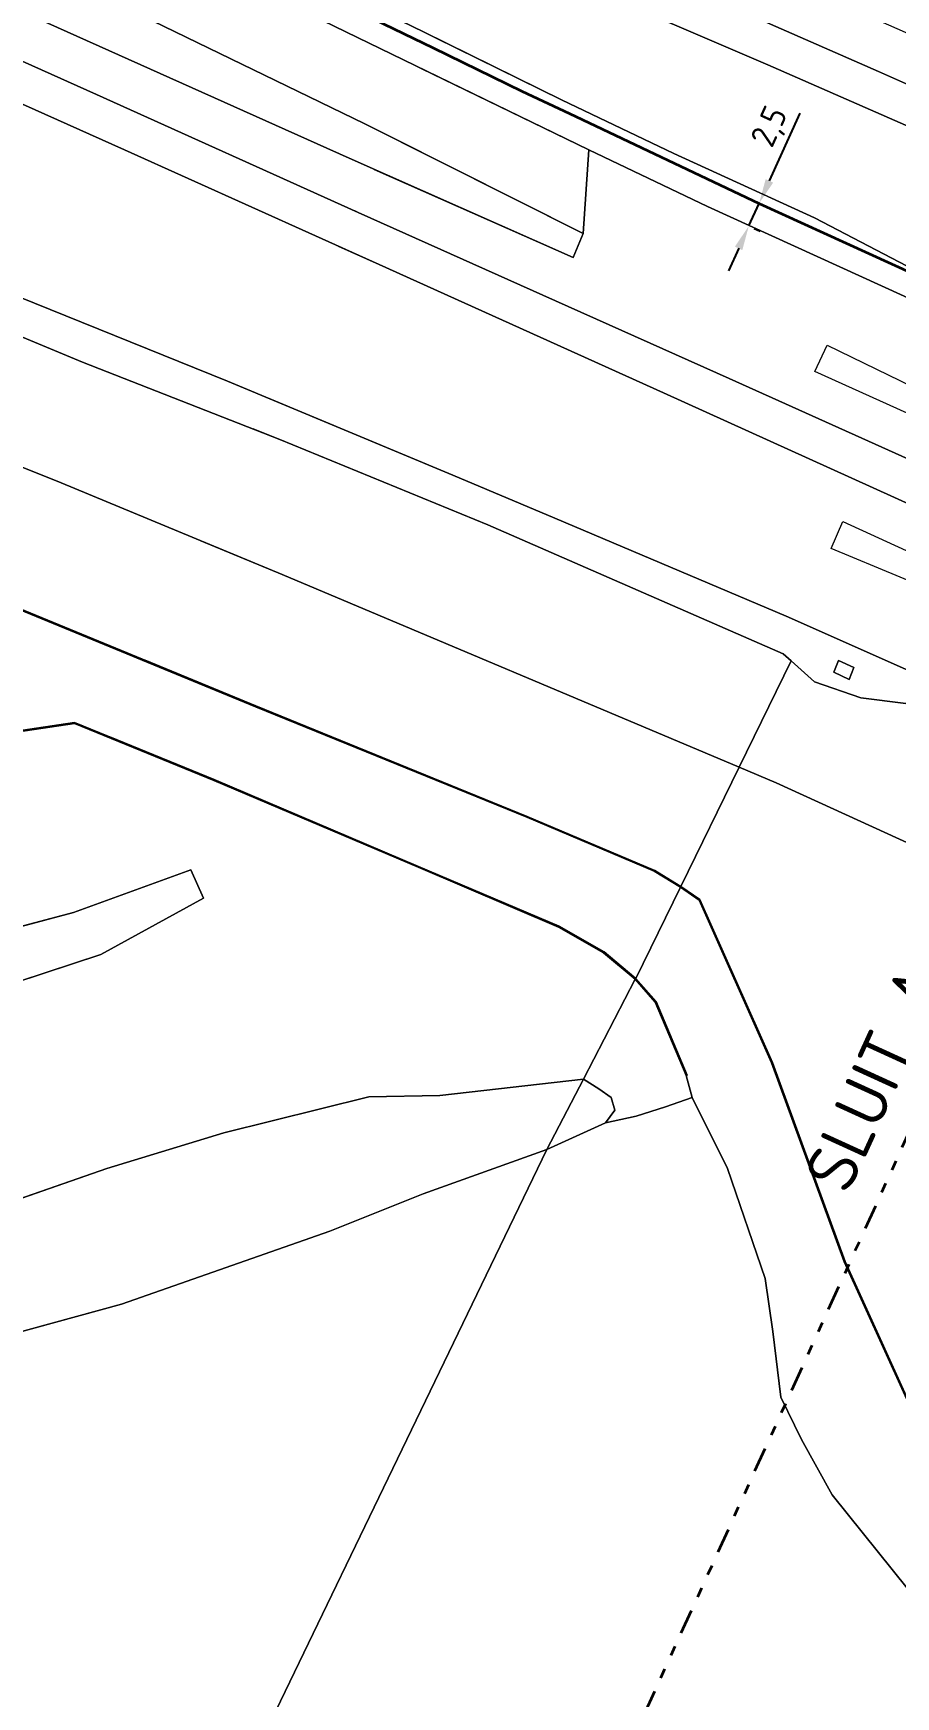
# Model space of a CAD drawing. Header units: metres. Extents: x 112942 to 118371, y 496117 to 499046.
# Drawn here: x 113506.1 to 113593.5, y 498366.9 to 498535.3 of the extents above; entities that cross this region are included whole.
import ezdxf
from ezdxf.enums import TextEntityAlignment as Align

# ---------------------------------------------------------------- set-up
doc = ezdxf.new("R2010")
doc.units = ezdxf.units.M
doc.linetypes.add('AL-TEKENBLADGRENS', pattern=[11.5, 2.5, -1.5, 1, -1.5, 1, -1.5, 2.5])
for name, color, linetype, lineweight in [('B-WE-OG-TOPOKAART-G', 7, 'Continuous', 18), ('N-WE-KL-DATA_GLASVEZEL-G', 90, 'KL-GLASVEZEL-N', 35), ('N-WE-KL-DATA_GLASVEZEL-M', 7, 'Continuous', 18), ('X-XX-AL-TEKENBLADGRENS-G', 7, 'AL-TEKENBLADGRENS', 35), ('X-XX-AL-TEKENBLADGRENS-T50', 130, 'Continuous', 50)]:
    doc.layers.add(name, color=color, linetype=linetype, lineweight=lineweight)
doc.styles.add('ISO', font='isocp.shx')
doc.styles.add('NLCS-ISO-T50', font='NLCS-ISO.ttf', dxfattribs={"height": 5})
doc.linetypes.add('KL-GLASVEZEL-N', pattern='A,4,-1,[101,NLCS.SHX,S=0.5,R=0,X=0,Y=0],-1,4,-1,["G",Standard,S=1,R=0,X=-0.25,Y=-0.5],-1.5', length=12.5)
doc.dimstyles.new('ISO', dxfattribs={"dimtxt": 2.5, "dimasz": 2.5, "dimexe": 1.25, "dimexo": 0.625, "dimtad": 1, "dimtxsty": 'ISO', "dimcen": 2.5, "dimadec": 0, "dimazin": 0, "dimtfac": 1, "dimtmove": 0, "dimatfit": 3, "dimfxl": 0, "dimarcsym": 0})

# ---------------------------------------------------------------- blocks, each defined once
blk = doc.blocks.new('*D43')
at = {"layer": 'Defpoints', "color": 0, "transparency": 16777216}
for p in [(113579.61, 498518.06), (113579.63, 498518.06), (113578.58, 498515.79)]:
    blk.add_point(p, dxfattribs=at)
at = {"layer": 'N-WE-KL-DATA_GLASVEZEL-M', "color": 0, "lineweight": -2, "transparency": 16777216}
for p, q in [((113580.67, 498520.33), (113583.79, 498527.19)), ((113578.59, 498515.78), (113579.63, 498518.06)), ((113580.18, 498517.8), (113580.77, 498517.54)), ((113579.14, 498515.53), (113579.73, 498515.26)), ((113577.56, 498513.51), (113576.52, 498511.23))]:
    blk.add_line(p, q, dxfattribs=at)
at = {"layer": 'N-WE-KL-DATA_GLASVEZEL-M', "color": 0, "transparency": 16777216}
for points in [[(113580.29, 498520.5), (113581.05, 498520.16), (113579.63, 498518.06)], [(113577.18, 498513.68), (113577.93, 498513.33), (113578.59, 498515.78)]]:
    blk.add_solid(points, dxfattribs=at)
at = {"layer": 'N-WE-KL-DATA_GLASVEZEL-M', "color": 0, "transparency": 16777216, "insert": (113580.87, 498525.75), "char_height": 2.5, "attachment_point": 5, "rotation": 65.4931, "style": 'ISO'}
blk.add_mtext('2,5', dxfattribs=at)

msp = doc.modelspace()

# ---------------------------------------------------------------- linework, layer by layer
at = {"layer": 'B-WE-OG-TOPOKAART-G'}
for points in [[(113390.727, 498639.575, 6.433), (113396.051, 498629.823, 6.553), (113402.409, 498619.798, 6.679), (113410.027, 498609.422, 6.733), (113421.353, 498596.347, 6.799), (113430.087, 498587.789, 6.831), (113441.366, 498578.21, 6.816), (113453.049, 498570.015, 6.863), (113466.232, 498562.32, 6.823), (113486.027, 498552.073, 6.873), (113508.033, 498541.502, 6.85), (113539.708, 498526.1, 6.834), (113561.814, 498514.994, 6.824), (113560.788, 498512.569, 6.872), (113538.114, 498522.62, 6.859), (113506.321, 498536.875, 6.86), (113483.984, 498546.972, 6.809), (113450.459, 498562.031, 6.821), (113407.192, 498581.486, 6.916), (113386.813, 498590.549, 7.018), (113364.243, 498600.941, 7.163)], [(113695.218, 498463.039, 6.608), (113681.896, 498469.017, 6.595), (113660.164, 498478.739, 6.6), (113638.129, 498488.749, 6.618), (113616.036, 498498.759, 6.59), (113594.329, 498508.658, 6.606), (113574.407, 498517.733, 6.592), (113562.4, 498523.488, 6.575), (113535.413, 498536.554, 6.625), (113516.045, 498546.041, 6.643), (113496.972, 498555.337, 6.619), (113483.601, 498561.898, 6.576), (113475.521, 498566.192, 6.49), (113468.399, 498570.259, 6.459), (113456.685, 498577.522, 6.387), (113447.612, 498583.593, 6.428), (113437.92, 498591.481, 6.42), (113430.908, 498597.979, 6.385), (113423.855, 498605.209, 6.363), (113418.577, 498611.326, 6.329), (113413.218, 498618.205, 6.29), (113408.891, 498624.27, 6.224), (113403.788, 498632.269, 6.148), (113399.306, 498640.251, 6.054)], [(113364.243, 498600.941, 7.163), (113386.813, 498590.549, 7.018), (113407.192, 498581.486, 6.916), (113450.459, 498562.031, 6.821), (113483.984, 498546.972, 6.809), (113506.321, 498536.875, 6.86), (113538.114, 498522.62, 6.859), (113560.788, 498512.569, 6.872)], [(113363.113, 498596.138, 7.292), (113385.681, 498586.013, 7.119), (113407.468, 498576.265, 7.024), (113433.327, 498564.645, 6.934), (113458.878, 498553.156, 6.891), (113484.342, 498541.72, 6.924), (113512.554, 498529.064, 6.944), (113539.049, 498517.139, 6.954), (113559.022, 498508.188, 6.96), (113576.603, 498500.35, 6.94), (113601.149, 498489.304, 6.945), (113628.123, 498477.21, 6.927), (113653.491, 498465.75, 6.938), (113676.824, 498455.132, 6.951), (113688.946, 498449.589, 6.938)], [(113688.946, 498449.589, 6.938), (113676.824, 498455.132, 6.951), (113653.491, 498465.75, 6.938), (113628.123, 498477.21, 6.927), (113601.149, 498489.304, 6.945), (113576.603, 498500.35, 6.94), (113559.022, 498508.188, 6.96), (113539.049, 498517.139, 6.954), (113512.554, 498529.064, 6.944), (113484.342, 498541.72, 6.924), (113458.878, 498553.156, 6.891), (113433.327, 498564.645, 6.934), (113407.468, 498576.265, 7.024), (113385.681, 498586.013, 7.119), (113363.113, 498596.138, 7.292)], [(113687.083, 498445.593, 7.002), (113682.846, 498447.5, 7.018), (113647.484, 498463.315, 7.018), (113623.825, 498473.953, 7.003), (113595.491, 498487.322, 7.041), (113569.942, 498498.891, 7.022), (113541.159, 498511.86, 7.006), (113515.37, 498523.489, 7.001), (113490.165, 498534.76, 7.016), (113464.322, 498546.345, 7.055), (113438.683, 498557.872, 7.086), (113409.575, 498570.933, 7.169), (113384.06, 498582.337, 7.247), (113363.665, 498591.563, 7.355)], [(113363.665, 498591.563, 7.355), (113384.06, 498582.337, 7.247), (113409.575, 498570.933, 7.169), (113438.683, 498557.872, 7.086), (113464.322, 498546.345, 7.055), (113490.165, 498534.76, 7.016), (113515.37, 498523.489, 7.001), (113541.159, 498511.86, 7.006), (113569.942, 498498.891, 7.022), (113595.491, 498487.322, 7.041), (113623.825, 498473.953, 7.003), (113647.484, 498463.315, 7.018), (113682.846, 498447.5, 7.018), (113687.083, 498445.593, 7.002)], [(113680.766, 498432.046, 6.619), (113674.909, 498434.659, 6.629), (113652.136, 498444.92, 6.622), (113628.935, 498455.426, 6.615), (113605.692, 498465.936, 6.643), (113582.381, 498476.284, 6.578), (113558.957, 498486.213, 6.581), (113548.61, 498490.54, 6.571), (113525.808, 498500.073, 6.547), (113502.919, 498509.311, 6.475), (113490.704, 498514.081, 6.396), (113475.551, 498519.226, 6.305), (113458.5, 498523.963, 6.216), (113466.537, 498534.285, 6.768), (113468.114, 498539.384, 6.937), (113448.143, 498548.573, 6.933), (113414.083, 498563.854, 7.012), (113379.494, 498579.347, 7.13), (113360.554, 498587.893, 7.221)], [(113500.296, 498571.818, 0.703), (113513.919, 498566.461, 0.218), (113531.05, 498559.826, -0.349), (113533.7, 498559.218, -0.368), (113536.877, 498559.262, -0.383), (113539.553, 498559.867, -0.423), (113542.028, 498560.499, -0.156), (113548.365, 498555.441, -0.097), (113555.818, 498548.959, 0.05), (113561.556, 498545.63, 0.157), (113567.569, 498542.302, 0.187), (113577.481, 498537.656, 0.183), (113591.717, 498531.405, 0.203), (113608.43, 498523.996, 0.281), (113606.758, 498520.58, 0.233), (113580.5, 498532.065, 0.21), (113561.209, 498540.386, 0.277), (113545.185, 498548.593, 0.237), (113535.681, 498554.906, -0.043), (113530.476, 498557.889, -0.16), (113513.255, 498564.831, 0.365), (113500.016, 498570.658, 0.752)], [(113530.476, 498557.889, -0.16), (113535.681, 498554.906, -0.043), (113545.185, 498548.593, 0.237), (113561.209, 498540.386, 0.277), (113580.5, 498532.065, 0.21), (113606.758, 498520.58, 0.233), (113600.822, 498508.448, 6.662), (113585.231, 498516.609, 6.027), (113570.999, 498523.097, 6.052), (113559.613, 498528.554, 6.024), (113545.723, 498535.389, 6.03), (113531.42, 498542.383, 6.037), (113516.784, 498550.375, 5.979), (113508.42, 498555.537, 5.832), (113504.993, 498557.511, 5.778)], [(113504.993, 498557.511, 5.778), (113508.42, 498555.537, 5.832), (113516.784, 498550.375, 5.979), (113531.42, 498542.383, 6.037), (113545.723, 498535.389, 6.03), (113559.613, 498528.554, 6.024), (113570.999, 498523.097, 6.052), (113585.231, 498516.609, 6.027), (113600.822, 498508.448, 6.662), (113601.159, 498508.292, 6.672), (113602.084, 498508.507, 6.636), (113602.683, 498508.488, 6.612), (113605.653, 498507.106, 6.603), (113606.49, 498506.182, 6.624), (113621.648, 498499.594, 6.444), (113640.825, 498491.516, 6.448), (113657.894, 498483.977, 6.253), (113676.365, 498476.296, 6.181), (113681.815, 498474.03, 6.16), (113697.32, 498467.547, 6.141)], [(113496.972, 498555.337, 6.619), (113516.045, 498546.041, 6.643), (113535.413, 498536.554, 6.625), (113562.4, 498523.488, 6.575), (113561.814, 498514.994, 6.824), (113539.708, 498526.1, 6.834), (113508.033, 498541.502, 6.85), (113486.027, 498552.073, 6.873)], [(113556.113, 498554.662, -0.06), (113561.02, 498551.352, -0.027), (113569.995, 498546.47, 0.047), (113583.37, 498540.288, 0.02), (113597.256, 498534.154, 0.057), (113610.532, 498528.294, 0.126), (113608.43, 498523.996, 0.281), (113591.717, 498531.405, 0.203), (113577.481, 498537.656, 0.183), (113567.569, 498542.302, 0.187), (113561.556, 498545.63, 0.157), (113555.818, 498548.959, 0.05), (113554.136, 498550.422, 0.017)], [(113554.136, 498550.422, 0.017), (113555.818, 498548.959, 0.05), (113561.556, 498545.63, 0.157), (113567.569, 498542.302, 0.187), (113577.481, 498537.656, 0.183), (113591.717, 498531.405, 0.203), (113608.43, 498523.996, 0.281), (113606.758, 498520.58, 0.233), (113580.5, 498532.065, 0.21), (113561.209, 498540.386, 0.277), (113551.722, 498545.245, 0.253)], [(113551.722, 498545.245, 0.253), (113561.209, 498540.386, 0.277), (113580.5, 498532.065, 0.21), (113606.758, 498520.58, 0.233), (113600.822, 498508.448, 6.662), (113585.231, 498516.609, 6.027), (113570.999, 498523.097, 6.052), (113559.613, 498528.554, 6.024), (113546.864, 498534.828, 6.03)], [(113583.37, 498540.288, 0.02), (113597.256, 498534.154, 0.057), (113610.532, 498528.294, 0.126), (113608.43, 498523.996, 0.281), (113591.717, 498531.405, 0.203), (113577.481, 498537.656, 0.183)], [(113546.864, 498534.828, 6.03), (113559.613, 498528.554, 6.024), (113570.999, 498523.097, 6.052), (113585.231, 498516.609, 6.027), (113600.822, 498508.448, 6.662)], [(113545.412, 498531.713, 6.606), (113562.4, 498523.488, 6.575), (113561.814, 498514.994, 6.824), (113542.208, 498524.844, 6.833)], [(113594.329, 498508.658, 6.606), (113574.407, 498517.733, 6.592), (113562.4, 498523.488, 6.575), (113545.412, 498531.713, 6.606)], [(113439.674, 498527.521, 6.099), (113458.5, 498523.963, 6.216), (113475.551, 498519.226, 6.305), (113490.704, 498514.081, 6.396), (113502.919, 498509.311, 6.475), (113525.808, 498500.073, 6.547), (113548.61, 498490.54, 6.571), (113558.957, 498486.213, 6.581), (113582.381, 498476.284, 6.578), (113605.692, 498465.936, 6.643), (113628.935, 498455.426, 6.615), (113652.136, 498444.92, 6.622), (113674.909, 498434.659, 6.629), (113680.766, 498432.046, 6.619)], [(113365.119, 498519.979, 5.007), (113374.645, 498521.855, 5.103), (113384.659, 498523.593, 5.22), (113395.93, 498525.184, 5.34), (113405.766, 498526.079, 5.45), (113415.525, 498526.225, 5.547), (113425.896, 498525.782, 5.663), (113437.098, 498524.55, 5.8), (113446.351, 498522.968, 5.863), (113455.432, 498521.047, 5.91), (113467.354, 498518.154, 6.063), (113475.468, 498515.743, 6.08), (113483.98, 498512.812, 6.127), (113494.706, 498508.8, 6.173), (113511.132, 498501.99, 6.193), (113531.104, 498494.174, 6.243), (113552.162, 498485.513, 6.287), (113582.064, 498472.47, 6.373), (113582.869, 498471.755, 6.377), (113577.602, 498460.99, 0.247)], [(113542.208, 498524.844, 6.833), (113561.814, 498514.994, 6.824), (113560.788, 498512.569, 6.872), (113540.648, 498521.497, 6.86)], [(113560.788, 498512.569, 6.872), (113561.814, 498514.994, 6.824), (113562.4, 498523.488, 6.575), (113574.407, 498517.733, 6.592), (113594.329, 498508.658, 6.606), (113616.036, 498498.759, 6.59), (113638.129, 498488.749, 6.618), (113660.164, 498478.739, 6.6), (113681.896, 498469.017, 6.595), (113695.218, 498463.039, 6.608)], [(113560.788, 498512.569, 6.872), (113561.814, 498514.994, 6.824), (113562.4, 498523.488, 6.575), (113574.407, 498517.733, 6.592), (113594.329, 498508.658, 6.606)], [(113540.648, 498521.497, 6.86), (113560.788, 498512.569, 6.872)], [(113538.691, 498517.3, 6.954), (113539.049, 498517.139, 6.954), (113559.022, 498508.188, 6.96), (113576.603, 498500.35, 6.94), (113601.149, 498489.304, 6.945), (113628.123, 498477.21, 6.927), (113653.491, 498465.75, 6.938), (113676.824, 498455.132, 6.951), (113699.85, 498444.604, 6.926), (113721.694, 498434.548, 6.897), (113749.122, 498421.955, 6.869), (113757.652, 498417.439, 6.902), (113758.791, 498413.424, 6.845), (113757.254, 498413.984, 6.864), (113749.473, 498417.477, 6.891), (113736.087, 498423.628, 6.935), (113721.29, 498430.258, 6.971), (113706.575, 498436.873, 6.997)], [(113601.149, 498489.304, 6.945), (113576.603, 498500.35, 6.94), (113559.022, 498508.188, 6.96), (113539.049, 498517.139, 6.954), (113538.691, 498517.3, 6.954)], [(113359.421, 498507.529, -0.05), (113375.048, 498511.322, -0.057), (113389.462, 498513.697, -0.043), (113401.069, 498514.872, 0.027), (113415.404, 498514.998, -0.03), (113427.398, 498514.31, -0.013), (113437.251, 498512.637, 0.05), (113447.236, 498510.52, 0.23), (113459.428, 498507.535, 0.22), (113472.865, 498503.537, 0.2), (113492.341, 498496.436, 0.113), (113508.949, 498489.783, 0.08), (113531.341, 498480.48, 0.167), (113577.602, 498460.99, 0.247), (113571.719, 498448.934, -0.602)], [(113577.602, 498460.99, 0.247), (113531.341, 498480.48, 0.167), (113508.949, 498489.783, 0.08), (113492.341, 498496.436, 0.113), (113472.865, 498503.537, 0.2), (113459.428, 498507.535, 0.22), (113447.236, 498510.52, 0.23), (113437.251, 498512.637, 0.05), (113427.398, 498514.31, -0.013), (113415.404, 498514.998, -0.03), (113401.069, 498514.872, 0.027), (113389.462, 498513.697, -0.043), (113375.048, 498511.322, -0.057), (113359.421, 498507.529, -0.05)], [(113706.575, 498436.873, 6.997), (113690.668, 498443.979, 6.988), (113682.846, 498447.5, 7.018), (113647.484, 498463.315, 7.018), (113623.825, 498473.953, 7.003), (113595.491, 498487.322, 7.041), (113569.942, 498498.891, 7.022), (113541.159, 498511.86, 7.006), (113537.024, 498513.725, 7.005)], [(113537.024, 498513.725, 7.005), (113541.159, 498511.86, 7.006), (113569.942, 498498.891, 7.022), (113595.491, 498487.322, 7.041)], [(113679.089, 498428.451, 6.273), (113677.223, 498429.309, 6.27), (113664.422, 498435.5, 6.317), (113650.007, 498442.171, 6.257), (113635.977, 498448.578, 6.273), (113616.357, 498457.565, 6.3), (113594.48, 498467.449, 6.37), (113589.938, 498468.011, 6.44), (113585.243, 498469.644, 6.39), (113582.869, 498471.755, 6.377), (113582.064, 498472.47, 6.373), (113552.162, 498485.513, 6.287), (113531.104, 498494.174, 6.243), (113511.132, 498501.99, 6.193), (113494.706, 498508.8, 6.173)], [(113585.286, 498501.032, 6.845), (113586.511, 498503.707, 6.819), (113606.293, 498494.108, 6.81), (113625.194, 498484.906, 6.832), (113650.391, 498472.746, 6.841), (113679.378, 498458.637, 6.884), (113634.495, 498478.83, 6.864), (113585.286, 498501.032, 6.845)], [(113585.286, 498501.032, 6.845), (113586.511, 498503.707, 6.819), (113606.293, 498494.108, 6.81), (113625.194, 498484.906, 6.832), (113650.391, 498472.746, 6.841), (113679.378, 498458.637, 6.884), (113634.495, 498478.83, 6.864), (113585.286, 498501.032, 6.845)], [(113571.719, 498448.934, -0.602), (113569.055, 498450.555, -0.853), (113556.139, 498456.017, -0.87), (113528.677, 498467.196, -0.877), (113503.593, 498477.534, -0.86), (113489.778, 498483.24, -0.837), (113482.248, 498486.254, -0.797), (113475.026, 498488.59, -0.723), (113464.918, 498491.888, -0.693), (113455.115, 498494.901, -0.657), (113443.476, 498497.942, -0.7), (113432.524, 498500.099, -0.687), (113427.534, 498500.918, -0.687), (113422.714, 498501.396, -0.733), (113412.493, 498501.363, -0.793), (113393.556, 498499.693, -0.78), (113380.391, 498497.901, -0.817), (113369.262, 498495.603, -0.833)], [(113369.262, 498495.603, -0.833), (113380.391, 498497.901, -0.817), (113393.556, 498499.693, -0.78), (113412.493, 498501.363, -0.793), (113422.714, 498501.396, -0.733), (113427.534, 498500.918, -0.687), (113432.524, 498500.099, -0.687), (113443.476, 498497.942, -0.7), (113455.115, 498494.901, -0.657), (113464.918, 498491.888, -0.693), (113475.026, 498488.59, -0.723), (113482.248, 498486.254, -0.797), (113489.778, 498483.24, -0.837), (113503.593, 498477.534, -0.86), (113528.677, 498467.196, -0.877), (113556.139, 498456.017, -0.87), (113569.055, 498450.555, -0.853), (113571.719, 498448.934, -0.602), (113571.662, 498448.852, -1.047)], [(113571.662, 498448.852, -1.047), (113569.009, 498450.466, -1.018), (113556.101, 498455.925, -1.018), (113528.639, 498467.103, -1.018), (113503.555, 498477.442, -1.018), (113489.74, 498483.147, -1.018), (113482.214, 498486.16, -1.018), (113474.995, 498488.495, -1.018), (113464.888, 498491.793, -1.018), (113455.088, 498494.805, -1.018), (113443.454, 498497.844, -1.018), (113432.506, 498500.001, -1.018), (113427.521, 498500.819, -1.018), (113422.709, 498501.296, -1.018), (113412.498, 498501.263, -1.018), (113393.567, 498499.594, -1.018), (113380.408, 498497.802, -1.018), (113369.283, 498495.505, -1.018)], [(113369.283, 498495.505, -1.018), (113380.408, 498497.802, -1.018), (113393.567, 498499.594, -1.018), (113412.498, 498501.263, -1.018), (113422.709, 498501.296, -1.018), (113427.521, 498500.819, -1.018), (113432.506, 498500.001, -1.018), (113443.454, 498497.844, -1.018), (113455.088, 498494.805, -1.018), (113464.888, 498491.793, -1.018), (113474.995, 498488.495, -1.018), (113482.214, 498486.16, -1.018), (113489.74, 498483.147, -1.018), (113503.555, 498477.442, -1.018), (113528.639, 498467.103, -1.018), (113556.101, 498455.925, -1.018), (113569.009, 498450.466, -1.018), (113571.662, 498448.852, -1.047), (113567.138, 498439.605, -1.047)], [(113529.866, 498498.376, 6.551), (113548.61, 498490.54, 6.571), (113558.957, 498486.213, 6.581), (113582.381, 498476.284, 6.578), (113605.692, 498465.936, 6.643)], [(113605.692, 498465.936, 6.643), (113582.381, 498476.284, 6.578), (113558.957, 498486.213, 6.581), (113548.61, 498490.54, 6.571), (113529.866, 498498.376, 6.551)], [(113594.48, 498467.449, 6.37), (113589.938, 498468.011, 6.44), (113585.243, 498469.644, 6.39), (113582.869, 498471.755, 6.377), (113582.064, 498472.47, 6.373), (113552.162, 498485.513, 6.287), (113531.104, 498494.174, 6.243), (113528.4, 498495.232, 6.236)], [(113528.4, 498495.232, 6.236), (113531.104, 498494.174, 6.243), (113552.162, 498485.513, 6.287), (113582.064, 498472.47, 6.373), (113582.869, 498471.755, 6.377), (113577.602, 498460.99, 0.247)], [(113361.811, 498485.208, -1.018), (113375.002, 498488.559, -1.018), (113389.469, 498491.648, -1.018), (113398.347, 498492.935, -1.018), (113408.73, 498493.706, -1.018), (113418.493, 498493.606, -1.018), (113428.683, 498492.776, -1.018), (113437.517, 498491.351, -1.018), (113445.094, 498489.547, -1.018), (113455.706, 498486.542, -1.018), (113465.293, 498483.193, -1.018), (113476.39, 498479.162, -1.018), (113488.974, 498474.394, -1.018), (113497.18, 498471.147, -1.018), (113498.108, 498467.333, -1.018), (113501.9, 498464.268, -1.018), (113510.32, 498465.525, -1.018), (113524.456, 498459.752, -1.018), (113545.147, 498450.957, -1.018), (113559.37, 498444.894, -1.018), (113563.941, 498442.3, -1.018), (113567.138, 498439.605, -1.047), (113567.063, 498439.539, -0.801)], [(113567.138, 498439.605, -1.047), (113563.941, 498442.3, -1.018), (113559.37, 498444.894, -1.018), (113545.147, 498450.957, -1.018), (113524.456, 498459.752, -1.018), (113510.32, 498465.525, -1.018), (113501.9, 498464.268, -1.018), (113498.108, 498467.333, -1.018), (113497.18, 498471.147, -1.018), (113488.974, 498474.394, -1.018), (113476.39, 498479.162, -1.018), (113465.293, 498483.193, -1.018), (113455.706, 498486.542, -1.018), (113445.094, 498489.547, -1.018), (113437.517, 498491.351, -1.018), (113428.683, 498492.776, -1.018), (113418.493, 498493.606, -1.018), (113408.73, 498493.706, -1.018), (113398.347, 498492.935, -1.018), (113389.469, 498491.648, -1.018), (113375.002, 498488.559, -1.018), (113361.811, 498485.208, -1.018)], [(113361.837, 498485.112, -0.783), (113375.025, 498488.462, -0.787), (113389.487, 498491.55, -0.823), (113398.358, 498492.836, -0.843), (113408.733, 498493.606, -0.827), (113418.488, 498493.506, -0.823), (113428.671, 498492.677, -0.823), (113437.497, 498491.253, -0.82), (113445.069, 498489.45, -0.81), (113455.676, 498486.447, -0.79), (113465.259, 498483.099, -0.783), (113476.355, 498479.068, -0.78), (113488.938, 498474.301, -0.76), (113497.095, 498471.073, -0.78), (113498.019, 498467.276, -0.79), (113501.871, 498464.163, -0.848), (113510.308, 498465.422, -0.843), (113524.418, 498459.66, -0.78), (113545.108, 498450.865, -0.837), (113559.326, 498444.804, -0.863), (113563.884, 498442.218, -0.853), (113567.063, 498439.539, -0.801), (113561.85, 498429.405, -0.969)], [(113567.063, 498439.539, -0.801), (113563.884, 498442.218, -0.853), (113559.326, 498444.804, -0.863), (113545.108, 498450.865, -0.837), (113524.418, 498459.66, -0.78), (113510.308, 498465.422, -0.843), (113501.871, 498464.163, -0.848), (113498.019, 498467.276, -0.79), (113497.095, 498471.073, -0.78), (113488.938, 498474.301, -0.76), (113476.355, 498479.068, -0.78), (113465.259, 498483.099, -0.783), (113455.676, 498486.447, -0.79), (113445.069, 498489.45, -0.81), (113437.497, 498491.253, -0.82), (113428.671, 498492.677, -0.823), (113418.488, 498493.506, -0.823), (113408.733, 498493.606, -0.827), (113398.358, 498492.836, -0.843), (113389.487, 498491.55, -0.823), (113375.025, 498488.462, -0.787), (113361.837, 498485.112, -0.783)], [(113657.268, 498453.364, 6.876), (113644.122, 498459.02, 6.866), (113629.958, 498465.046, 6.876), (113615.794, 498471.065, 6.862), (113600.906, 498477.309, 6.848), (113586.938, 498483.142, 6.825), (113588.097, 498485.862, 6.894), (113606.147, 498477.585, 6.908), (113626.319, 498468.117, 6.903), (113645.634, 498459.068, 6.9), (113657.344, 498453.563, 6.879), (113657.268, 498453.364, 6.876)], [(113657.268, 498453.364, 6.876), (113644.122, 498459.02, 6.866), (113629.958, 498465.046, 6.876), (113615.794, 498471.065, 6.862), (113600.906, 498477.309, 6.848), (113586.938, 498483.142, 6.825), (113588.097, 498485.862, 6.894), (113606.147, 498477.585, 6.908), (113626.319, 498468.117, 6.903), (113645.634, 498459.068, 6.9), (113657.344, 498453.563, 6.879), (113657.268, 498453.364, 6.876)], [(113523.115, 498483.898, 0.135), (113531.341, 498480.48, 0.167), (113577.602, 498460.99, 0.247), (113571.719, 498448.934, -0.602)], [(113577.602, 498460.99, 0.247), (113531.341, 498480.48, 0.167), (113523.115, 498483.898, 0.135)], [(113571.662, 498448.852, -1.047), (113569.009, 498450.466, -1.018), (113556.101, 498455.925, -1.018), (113528.639, 498467.103, -1.018), (113517.437, 498471.72, -1.018)], [(113517.437, 498471.72, -1.018), (113528.639, 498467.103, -1.018), (113556.101, 498455.925, -1.018), (113569.009, 498450.466, -1.018), (113571.662, 498448.852, -1.047), (113567.138, 498439.605, -1.047)], [(113571.719, 498448.934, -0.602), (113569.055, 498450.555, -0.853), (113556.139, 498456.017, -0.87), (113528.677, 498467.196, -0.877), (113517.479, 498471.811, -0.869)], [(113517.479, 498471.811, -0.869), (113528.677, 498467.196, -0.877), (113556.139, 498456.017, -0.87), (113569.055, 498450.555, -0.853), (113571.719, 498448.934, -0.602), (113571.662, 498448.852, -1.047)], [(113577.602, 498460.99, 0.247), (113582.869, 498471.755, 6.377), (113585.243, 498469.644, 6.39), (113589.938, 498468.011, 6.44), (113594.48, 498467.449, 6.37), (113616.357, 498457.565, 6.3), (113635.977, 498448.578, 6.273), (113650.007, 498442.171, 6.257), (113664.422, 498435.5, 6.317), (113677.223, 498429.309, 6.27), (113679.089, 498428.451, 6.273)], [(113577.602, 498460.99, 0.247), (113582.869, 498471.755, 6.377), (113585.243, 498469.644, 6.39), (113589.938, 498468.011, 6.44), (113594.48, 498467.449, 6.37)], [(113587.209, 498470.606, 6.56), (113588.749, 498469.853, 6.581), (113589.219, 498471.087, 6.584), (113587.679, 498471.803, 6.575), (113587.209, 498470.606, 6.56)], [(113588.749, 498469.853, 6.581), (113587.209, 498470.606, 6.56), (113587.679, 498471.803, 6.575), (113589.219, 498471.087, 6.584), (113588.749, 498469.853, 6.581)], [(113587.209, 498470.606, 6.56), (113588.749, 498469.853, 6.581), (113589.219, 498471.087, 6.584), (113587.679, 498471.803, 6.575), (113587.209, 498470.606, 6.56)], [(113588.749, 498469.853, 6.581), (113587.209, 498470.606, 6.56), (113587.679, 498471.803, 6.575), (113589.219, 498471.087, 6.584), (113588.749, 498469.853, 6.581)], [(113513.829, 498463.984, -0.827), (113524.418, 498459.66, -0.78), (113545.108, 498450.865, -0.837), (113559.326, 498444.804, -0.863), (113563.884, 498442.218, -0.853), (113567.063, 498439.539, -0.801), (113561.85, 498429.405, -0.969)], [(113567.063, 498439.539, -0.801), (113563.884, 498442.218, -0.853), (113559.326, 498444.804, -0.863), (113545.108, 498450.865, -0.837), (113524.418, 498459.66, -0.78), (113513.829, 498463.984, -0.827)], [(113513.871, 498464.075, -1.018), (113524.456, 498459.752, -1.018), (113545.147, 498450.957, -1.018), (113559.37, 498444.894, -1.018), (113563.941, 498442.3, -1.018), (113567.138, 498439.605, -1.047), (113567.063, 498439.539, -0.801)], [(113567.138, 498439.605, -1.047), (113563.941, 498442.3, -1.018), (113559.37, 498444.894, -1.018), (113545.147, 498450.957, -1.018), (113524.456, 498459.752, -1.018), (113513.871, 498464.075, -1.018)], [(113571.719, 498448.934, -0.602), (113577.602, 498460.99, 0.247), (113581.367, 498459.404, 0.253), (113614.917, 498444.091, 0.28), (113622.989, 498440.26, 0.323), (113642.438, 498430.778, 0.27), (113663.224, 498421.613, 0.257), (113673.677, 498416.845, 0.262)], [(113571.719, 498448.934, -0.602), (113577.602, 498460.99, 0.247), (113581.367, 498459.404, 0.253), (113614.917, 498444.091, 0.28), (113622.989, 498440.26, 0.323), (113642.438, 498430.778, 0.27), (113663.224, 498421.613, 0.257), (113685.154, 498411.609, 0.267), (113709.803, 498399.555, 0.203), (113729.508, 498390.488, 0.24), (113749.5, 498381.142, 0.32), (113753.641, 498379.525, 0.393), (113757.837, 498378.445, 0.36), (113761.522, 498378.223, 0.34), (113765.628, 498378.653, 0.297), (113768.612, 498380.229, 0.283)], [(113673.677, 498416.845, 0.262), (113663.224, 498421.613, 0.257), (113642.438, 498430.778, 0.27), (113622.989, 498440.26, 0.323), (113614.917, 498444.091, 0.28), (113581.367, 498459.404, 0.253), (113577.602, 498460.99, 0.247)], [(113768.612, 498380.229, 0.283), (113765.628, 498378.653, 0.297), (113761.522, 498378.223, 0.34), (113757.837, 498378.445, 0.36), (113753.641, 498379.525, 0.393), (113749.5, 498381.142, 0.32), (113729.508, 498390.488, 0.24), (113709.803, 498399.555, 0.203), (113685.154, 498411.609, 0.267), (113663.224, 498421.613, 0.257), (113642.438, 498430.778, 0.27), (113622.989, 498440.26, 0.323), (113614.917, 498444.091, 0.28), (113581.367, 498459.404, 0.253), (113577.602, 498460.99, 0.247)], [(113367.956, 498404.121, -1.119), (113324.77, 498390.307, -1.064), (113280.383, 498376.748, -1.047), (113264.362, 498371.422, -1.012), (113263.823, 498370.658, -1.012), (113264.819, 498369.842, -1.012), (113293.168, 498377.115, -1.086), (113330.909, 498388.504, -1.112), (113371.359, 498399.564, -1.035), (113386.473, 498403.553, -1.119), (113420.194, 498414.169, -1.087), (113430.076, 498416.353, -1.05), (113454.588, 498423.499, -1.03), (113489.501, 498434.303, -1.055), (113512.964, 498442.02, -1.061), (113523.364, 498447.727, -1.061), (113522.099, 498450.604, -1.061), (113510.207, 498446.275, -1.067), (113485.202, 498439.67, -1.081), (113464.546, 498434.91, -1.053), (113434.32, 498424.146, -1.073), (113385.542, 498408.843, -1.107), (113367.956, 498404.121, -1.119)], [(113367.956, 498404.121, -1.119), (113385.542, 498408.843, -1.107), (113434.32, 498424.146, -1.073), (113464.546, 498434.91, -1.053), (113485.202, 498439.67, -1.081), (113510.207, 498446.275, -1.067), (113522.099, 498450.604, -1.061), (113523.364, 498447.727, -1.061), (113512.964, 498442.02, -1.061), (113489.501, 498434.303, -1.055), (113454.588, 498423.499, -1.03), (113430.076, 498416.353, -1.05), (113420.194, 498414.169, -1.087), (113386.473, 498403.553, -1.119), (113371.359, 498399.564, -1.035), (113330.909, 498388.504, -1.112), (113293.168, 498377.115, -1.086), (113264.819, 498369.842, -1.012), (113263.823, 498370.658, -1.012), (113264.362, 498371.422, -1.012), (113280.383, 498376.748, -1.047), (113324.77, 498390.307, -1.064), (113367.956, 498404.121, -1.119)], [(113501.888, 498438.377, -1.058), (113512.964, 498442.02, -1.061), (113523.364, 498447.727, -1.061), (113522.099, 498450.604, -1.061), (113510.207, 498446.275, -1.067), (113504.92, 498444.878, -1.07)], [(113504.92, 498444.878, -1.07), (113510.207, 498446.275, -1.067), (113522.099, 498450.604, -1.061), (113523.364, 498447.727, -1.061), (113512.964, 498442.02, -1.061), (113501.888, 498438.377, -1.058)], [(113572.865, 498427.564, -0.867), (113572.238, 498429.79, -0.85), (113572.33, 498429.829, -1.047), (113569.198, 498437.28, -1.047), (113567.138, 498439.605, -1.047), (113571.662, 498448.852, -1.047), (113573.547, 498447.541, -1.047), (113580.893, 498431.059, -1.047), (113588.249, 498410.93, -1.047), (113596.301, 498393.209, -1.047), (113596.165, 498392.958, -1.047), (113597.028, 498389.892, -1.047), (113597.639, 498389.905, -1.047), (113598.272, 498388.129, -1.047), (113609.917, 498349.88, -1.047)], [(113572.865, 498427.564, -0.867), (113572.238, 498429.79, -0.85), (113572.33, 498429.829, -1.047), (113569.198, 498437.28, -1.047), (113567.138, 498439.605, -1.047), (113571.662, 498448.852, -1.047), (113573.547, 498447.541, -1.047), (113580.893, 498431.059, -1.047), (113588.249, 498410.93, -1.047), (113596.301, 498393.209, -1.047), (113596.165, 498392.958, -1.047), (113597.028, 498389.892, -1.047), (113597.639, 498389.905, -1.047), (113598.272, 498388.129, -1.047), (113609.917, 498349.88, -1.047)], [(113571.662, 498448.852, -1.047), (113571.719, 498448.934, -0.602), (113573.627, 498447.607, -0.584), (113580.986, 498431.097, -0.619), (113588.342, 498410.968, -0.584), (113596.412, 498393.205, -0.613), (113596.272, 498392.946, -0.613), (113596.165, 498392.958, -1.047), (113596.301, 498393.209, -1.047), (113588.249, 498410.93, -1.047), (113580.893, 498431.059, -1.047), (113573.547, 498447.541, -1.047), (113571.662, 498448.852, -1.047)], [(113571.662, 498448.852, -1.047), (113571.719, 498448.934, -0.602), (113573.627, 498447.607, -0.584), (113580.986, 498431.097, -0.619), (113588.342, 498410.968, -0.584), (113596.412, 498393.205, -0.613), (113596.272, 498392.946, -0.613), (113596.165, 498392.958, -1.047), (113596.301, 498393.209, -1.047), (113588.249, 498410.93, -1.047), (113580.893, 498431.059, -1.047), (113573.547, 498447.541, -1.047), (113571.662, 498448.852, -1.047)], [(113610.114, 498349.576, -0.648), (113598.367, 498388.161, -0.613), (113597.709, 498390.007, -0.613), (113597.103, 498389.994, -0.613), (113596.272, 498392.946, -0.613), (113596.412, 498393.205, -0.613), (113588.342, 498410.968, -0.584), (113580.986, 498431.097, -0.619), (113573.627, 498447.607, -0.584), (113571.719, 498448.934, -0.602)], [(113610.114, 498349.576, -0.648), (113598.367, 498388.161, -0.613), (113597.709, 498390.007, -0.613), (113597.103, 498389.994, -0.613), (113596.272, 498392.946, -0.613), (113596.412, 498393.205, -0.613), (113588.342, 498410.968, -0.584), (113580.986, 498431.097, -0.619), (113573.627, 498447.607, -0.584), (113571.719, 498448.934, -0.602)], [(113570.142, 498426.607, -0.856), (113567.171, 498425.678, -0.969), (113564.06, 498425.001, -1.03), (113565.035, 498426.268, -1.03), (113564.664, 498427.554, -1.03), (113563.396, 498428.441, -1.03), (113561.85, 498429.405, -0.969), (113567.063, 498439.539, -0.801), (113569.113, 498437.226, -0.801), (113572.238, 498429.79, -0.85), (113572.865, 498427.564, -0.867), (113570.142, 498426.607, -0.856)], [(113570.142, 498426.607, -0.856), (113567.171, 498425.678, -0.969), (113564.06, 498425.001, -1.03), (113565.035, 498426.268, -1.03), (113564.664, 498427.554, -1.03), (113563.396, 498428.441, -1.03), (113561.85, 498429.405, -0.969), (113567.063, 498439.539, -0.801), (113569.113, 498437.226, -0.801), (113572.238, 498429.79, -0.85), (113572.865, 498427.564, -0.867), (113570.142, 498426.607, -0.856)], [(113567.063, 498439.539, -0.801), (113567.138, 498439.605, -1.047), (113569.198, 498437.28, -1.047), (113572.33, 498429.829, -1.047), (113572.238, 498429.79, -0.85), (113569.113, 498437.226, -0.801), (113567.063, 498439.539, -0.801)], [(113567.063, 498439.539, -0.801), (113567.138, 498439.605, -1.047), (113569.198, 498437.28, -1.047), (113572.33, 498429.829, -1.047), (113572.238, 498429.79, -0.85), (113569.113, 498437.226, -0.801), (113567.063, 498439.539, -0.801)], [(113561.85, 498429.405, -0.969), (113547.316, 498427.772, -0.972), (113540.112, 498427.627, -1.018), (113525.445, 498423.971, -1.047), (113513.584, 498420.367, -0.966), (113487.718, 498411.381, -1.006), (113468.945, 498405.65, -1.009), (113430.375, 498392.847, -1.032), (113407.177, 498389.409, -0.929), (113377.877, 498384.219, -0.963), (113255.32, 498352.515, -0.974)], [(113558.129, 498422.31, -1.073), (113545.61, 498417.824, -1.047), (113536.174, 498414.026, -1.073), (113515.069, 498406.644, -1.041), (113473.035, 498395.157, -1.113), (113442.193, 498385.553, -1.076), (113430.375, 498392.847, -1.032), (113468.945, 498405.65, -1.009), (113487.718, 498411.381, -1.006), (113513.584, 498420.367, -0.966), (113525.445, 498423.971, -1.047), (113540.112, 498427.627, -1.018), (113547.316, 498427.772, -0.972), (113561.85, 498429.405, -0.969), (113558.129, 498422.31, -1.073)], [(113561.85, 498429.405, -0.969), (113547.316, 498427.772, -0.972), (113540.112, 498427.627, -1.018), (113525.445, 498423.971, -1.047), (113513.584, 498420.367, -0.966), (113489.606, 498412.037, -1.003)], [(113489.606, 498412.037, -1.003), (113513.584, 498420.367, -0.966), (113525.445, 498423.971, -1.047), (113540.112, 498427.627, -1.018), (113547.316, 498427.772, -0.972), (113561.85, 498429.405, -0.969), (113558.129, 498422.31, -1.073)], [(113564.664, 498427.554, -1.03), (113565.035, 498426.268, -1.03), (113564.06, 498425.001, -1.03), (113558.129, 498422.31, -1.073), (113561.85, 498429.405, -0.969), (113563.396, 498428.441, -1.03), (113564.664, 498427.554, -1.03)], [(113564.664, 498427.554, -1.03), (113565.035, 498426.268, -1.03), (113564.06, 498425.001, -1.03), (113558.129, 498422.31, -1.073), (113561.85, 498429.405, -0.969), (113563.396, 498428.441, -1.03), (113564.664, 498427.554, -1.03)], [(113567.171, 498425.678, -0.969), (113570.142, 498426.607, -0.856), (113572.865, 498427.564, -0.867), (113576.413, 498420.384, -0.908), (113580.241, 498409.244, -0.856), (113581.034, 498403.892, -0.836), (113581.827, 498397.24, -0.882), (113583.921, 498392.965, -0.867), (113587.029, 498387.364, -0.911), (113594.76, 498377.745, -0.891), (113600.047, 498367.715, -0.902), (113602.759, 498359.629, -0.888)], [(113567.171, 498425.678, -0.969), (113570.142, 498426.607, -0.856), (113572.865, 498427.564, -0.867), (113576.413, 498420.384, -0.908), (113580.241, 498409.244, -0.856), (113581.034, 498403.892, -0.836), (113581.827, 498397.24, -0.882), (113583.921, 498392.965, -0.867), (113587.029, 498387.364, -0.911), (113594.76, 498377.745, -0.891), (113600.047, 498367.715, -0.902), (113602.759, 498359.629, -0.888)], [(113602.759, 498359.629, -0.888), (113600.047, 498367.715, -0.902), (113594.76, 498377.745, -0.891), (113587.029, 498387.364, -0.911), (113583.921, 498392.965, -0.867), (113581.827, 498397.24, -0.882), (113581.034, 498403.892, -0.836), (113580.241, 498409.244, -0.856), (113576.413, 498420.384, -0.908), (113572.865, 498427.564, -0.867)], [(113602.759, 498359.629, -0.888), (113600.047, 498367.715, -0.902), (113594.76, 498377.745, -0.891), (113587.029, 498387.364, -0.911), (113583.921, 498392.965, -0.867), (113581.827, 498397.24, -0.882), (113581.034, 498403.892, -0.836), (113580.241, 498409.244, -0.856), (113576.413, 498420.384, -0.908), (113572.865, 498427.564, -0.867)], [(113516.516, 498336.144, -1.172), (113558.129, 498422.31, -1.073), (113564.06, 498425.001, -1.03), (113567.171, 498425.678, -0.969)], [(113516.516, 498336.144, -1.172), (113558.129, 498422.31, -1.073), (113564.06, 498425.001, -1.03), (113567.171, 498425.678, -0.969)], [(113558.129, 498422.31, -1.073), (113516.516, 498336.144, -1.172), (113442.193, 498385.553, -1.076), (113473.035, 498395.157, -1.113), (113515.069, 498406.644, -1.041), (113536.174, 498414.026, -1.073), (113545.61, 498417.824, -1.047), (113558.129, 498422.31, -1.073)], [(113558.129, 498422.31, -1.073), (113516.516, 498336.144, -1.172), (113468.959, 498367.759, -1.111)], [(113483.005, 498397.882, -1.096), (113515.069, 498406.644, -1.041), (113536.174, 498414.026, -1.073), (113545.61, 498417.824, -1.047), (113558.129, 498422.31, -1.073)], [(113558.129, 498422.31, -1.073), (113545.61, 498417.824, -1.047), (113536.174, 498414.026, -1.073), (113515.069, 498406.644, -1.041), (113483.005, 498397.882, -1.096)]]:
    msp.add_polyline3d(points, dxfattribs=at)
at = {"layer": 'N-WE-KL-DATA_GLASVEZEL-G', "flags": 128}
msp.add_lwpolyline([(113099.712, 499014.37), (113099.44, 499003.59), (113099.499, 498999.792), (113099.804, 498996.137), (113099.53, 498968.354), (113099.566, 498951.056), (113099.476, 498942.658), (113099.726, 498939.408), (113100.155, 498937.952), (113101.157, 498935.413), (113102.32, 498932.796), (113103.399, 498931.465), (113105.433, 498929.886), (113106.674, 498929.14), (113108.587, 498928.742), (113115.604, 498928.288), (113129.599, 498927.262), (113152.277, 498925.63), (113152.278, 498925.63), (113175.725, 498923.657), (113198.974, 498921.279), (113220.698, 498917.529), (113241.314, 498911.718), (113259.89, 498904.498), (113281.526, 498893.155), (113301.308, 498879.664), (113319.784, 498863.537), (113333.555, 498848.523), (113341.231, 498838.155), (113343.813, 498834.565), (113349.506, 498825.765), (113354.73, 498816.673), (113359.468, 498807.319), (113363.708, 498797.729), (113367.618, 498787.457), (113368.69, 498784.539), (113369.84, 498781.239), (113370.932, 498777.919), (113371.966, 498774.58), (113372.942, 498771.223), (113373.858, 498767.849), (113374.715, 498764.461), (113375.512, 498761.057), (113376.249, 498757.641), (113376.904, 498754.201), (113377.495, 498750.762), (113378.051, 498747.312), (113378.547, 498743.858), (113378.751, 498742.291), (113379.096, 498739.399), (113379.409, 498736.448), (113379.688, 498733.512), (113379.978, 498730.104), (113380.237, 498726.718), (113380.477, 498723.355), (113380.731, 498719.632), (113381.013, 498716.6), (113381.313, 498713.488), (113381.645, 498710.241), (113382.004, 498707.026), (113382.398, 498703.847), (113382.864, 498700.521), (113383.288, 498697.357), (113383.734, 498694.396), (113384.26, 498691.285), (113384.844, 498688.186), (113385.484, 498685.098), (113386.182, 498682.023), (113386.937, 498678.961), (113387.748, 498675.913), (113388.615, 498672.881), (113389.539, 498669.866), (113390.518, 498666.868), (113391.552, 498663.889), (113392.642, 498660.93), (113393.786, 498657.991), (113394.984, 498655.073), (113396.236, 498652.179), (113397.542, 498649.308), (113398.9, 498646.462), (113400.311, 498643.642), (113401.774, 498640.848), (113403.288, 498638.082), (113404.854, 498635.344), (113406.469, 498632.635), (113408.135, 498629.958), (113409.85, 498627.311), (113411.614, 498624.697), (113413.425, 498622.115), (113415.285, 498619.568), (113417.191, 498617.056), (113419.143, 498614.579), (113421.141, 498612.139), (113423.183, 498609.736), (113425.27, 498607.372), (113427.401, 498605.046), (113429.574, 498602.761), (113431.788, 498600.516), (113434.044, 498598.312), (113436.344, 498596.148), (113437.799, 498594.819), (113441.055, 498591.955), (113443.465, 498589.927), (113445.915, 498587.941), (113448.402, 498586.001), (113450.924, 498584.108), (113453.48, 498582.262), (113456.07, 498580.463), (113458.734, 498578.718), (113461.177, 498577.178), (113463.659, 498575.644), (113466.184, 498574.143), (113469.543, 498572.148), (113472.314, 498570.568), (113475.129, 498569.013), (113477.98, 498567.48), (113480.865, 498565.962), (113483.778, 498564.454), (113489.504, 498561.531), (113492.64, 498560.008), (113501.635, 498555.639), (113510.63, 498551.27), (113519.626, 498546.901), (113528.621, 498542.532), (113537.616, 498538.163), (113546.611, 498533.794), (113555.593, 498529.431), (113560.418, 498527.154), (113579.63, 498518.055), (113601.833, 498507.934), (113627.27, 498496.378), (113627.669, 498496.198)], dxfattribs=at)
at = {"layer": 'X-XX-AL-TEKENBLADGRENS-G'}
msp.add_line((113530.725, 498283.284, 10.366), (113701.042, 498657.317, 3.852), dxfattribs=at)
at = {"layer": 'X-XX-AL-TEKENBLADGRENS-G', "flags": 128}
msp.add_lwpolyline([(113530.725, 498283.284), (113701.042, 498657.317)], dxfattribs=at)

# ---------------------------------------------------------------- texts
at = {"layer": 'X-XX-AL-TEKENBLADGRENS-T50', "style": 'NLCS-ISO-T50'}
msp.add_text('SLUIT AAN OP TEK. NR.: A8-GVK-5.0-13-005', height=5, rotation=65.45341, dxfattribs=at).set_placement((113613.995, 498479.181), align=Align.MIDDLE_CENTER)

# ---------------------------------------------------------------- dimensions: what is measured, and where the dimension line sits
at = {"layer": 'N-WE-KL-DATA_GLASVEZEL-M'}
dim = msp.add_aligned_dim(p1=(113578.576, 498515.788), p2=(113579.613, 498518.063), distance=-0.018, dimstyle='ISO', dxfattribs=at)
dim.commit()
dim.dimension.update_dxf_attribs({"geometry": '*D43', "text_midpoint": (113580.872, 498525.754)})

doc.saveas('drawing.dxf')
